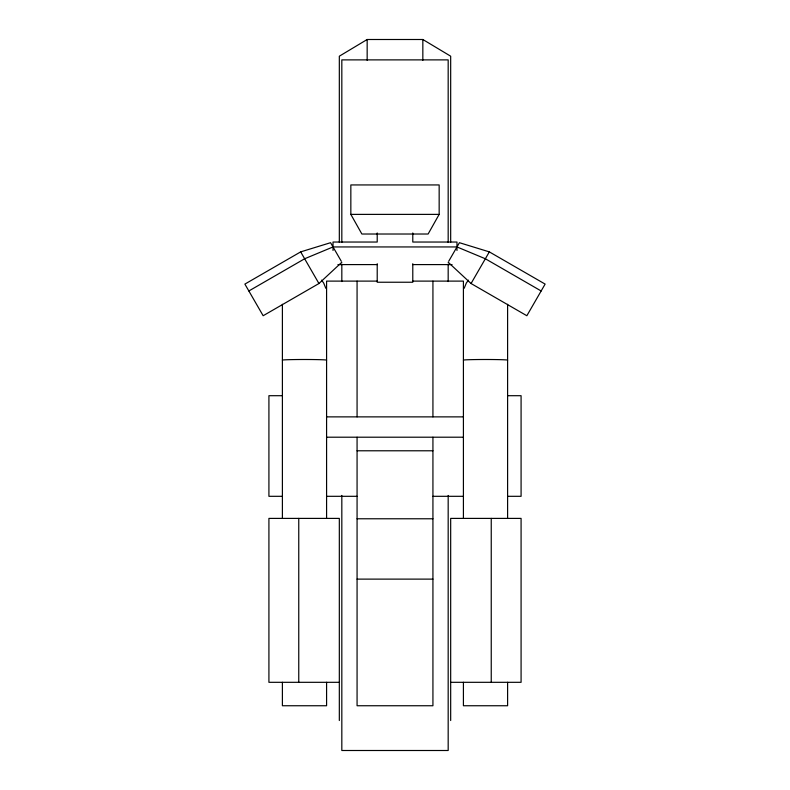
<?xml version="1.0" encoding="UTF-8"?>
<svg xmlns="http://www.w3.org/2000/svg" width="790" height="790" viewBox="0 0 790 790"><rect width="100%" height="100%" fill="white"/><g stroke="black" fill="none" stroke-linecap="round" stroke-linejoin="round"><path stroke-width="1.19" d="M464.174 288.301L466.377 282.919L468.49 280.144M439.161 214.386L428.121 234.018L361.879 234.018L350.839 214.386L350.839 184.939L439.161 184.939L439.161 214.386L350.839 214.386M448.74 261.204L459.425 242.698L489.326 251.882L545.12 284.094L526.851 315.733L471.057 283.521L448.147 262.221M471.057 283.521L489.326 251.882M341.26 261.204L330.576 242.698L300.674 251.882L244.88 284.094L263.149 315.733L318.943 283.521L341.853 262.221M450.675 242.283L450.675 56.199L422.838 39.5L367.162 39.5L339.325 56.199L339.325 242.283M248.85 290.977L304.644 258.765L333.025 246.944L456.976 246.944L485.356 258.765L541.15 290.977M337.932 264.591L377.215 264.591M412.785 264.591L452.068 264.591M377.126 281.112L326.586 281.112L326.586 518.398M412.874 281.112L463.414 281.112L463.414 518.398M282.415 395.701L268.916 395.701L268.916 496.308L282.415 496.308M507.585 395.701L521.084 395.701L521.084 496.308L507.585 496.308M326.586 416.873L463.414 416.873M326.586 437.206L463.414 437.206M357.07 450.784L432.93 450.784M326.586 496.308L357.07 496.308M432.93 496.308L463.414 496.308M357.07 518.773L432.93 518.773M357.07 579.119L432.93 579.119M339.325 682.313L268.916 682.313L268.916 518.398L339.325 518.398L339.325 720.529M450.675 682.313L521.084 682.313L521.084 518.398L450.675 518.398L450.675 720.529M321.51 280.144L323.624 282.919L325.826 288.301M300.674 251.882L318.943 283.521M507.605 304.288L507.605 518.398M507.605 682.293L507.605 705.746L463.414 705.746L463.414 682.293M491.242 518.398L491.242 682.313M456.976 250.47L456.976 242.036L412.785 242.036L412.785 232.951M448.177 242.441L448.177 59.882L341.823 59.882L341.823 242.441M448.177 264.137L448.177 281.546M448.177 495.439L448.177 750.5L341.823 750.5L341.823 495.439M432.93 281.112L432.93 416.873M432.93 437.206L432.93 705.746L357.07 705.746L357.07 437.206M422.838 39.5L422.838 60.316M412.785 263.702L412.785 282.237L377.215 282.237L377.215 263.702M377.215 232.951L377.215 242.036L333.025 242.036L333.025 250.47M367.162 39.5L367.162 60.316M357.07 281.112L357.07 416.873M341.823 264.137L341.823 281.546M326.586 682.293L326.586 705.746L282.395 705.746L282.395 682.293M298.758 518.398L298.758 682.313M282.395 304.288L282.395 518.398M463.414 360.131A22.1 0.632 0 0 1 485.514 359.499A22.1 0.632 0 0 1 507.614 360.131M282.385 360.131A22.1 0.632 0 0 1 304.486 359.499A22.1 0.632 0 0 1 326.586 360.131"/></g></svg>
